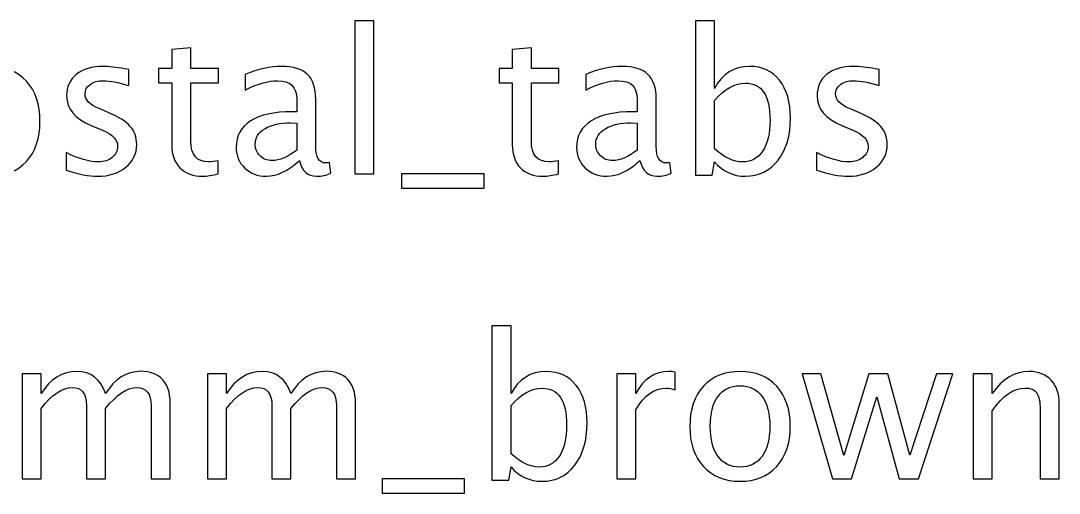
# Model space of a CAD drawing. Header units: centimetres. Extents: x -16.1 to 14.5, y -16 to 20.1.
# Drawn here: x 6.29 to 12.93, y 17.13 to 20.15 of the extents above; entities that cross this region are included whole.
import ezdxf

# ---------------------------------------------------------------- set-up
doc = ezdxf.new("R2010")
doc.units = ezdxf.units.CM
doc.header["$MEASUREMENT"] = 0
doc.layers.add('Layer 1', color=7, linetype='Continuous')

msp = doc.modelspace()

# ---------------------------------------------------------------- linework, layer by layer
at = {"layer": 'Layer 1'}
for points, knots in [([(8.42781, 19.17044), (8.42781, 19.17044), (8.42781, 20.14961), (8.42781, 20.14961), (8.42781, 20.14961), (8.42781, 20.14961), (8.54973, 20.14961), (8.54973, 20.14961), (8.54973, 20.14961), (8.54973, 20.14961), (8.54973, 19.17044), (8.54973, 19.17044), (8.54973, 19.17044), (8.54973, 19.17044), (8.42781, 19.17044), (8.42781, 19.17044)], [0, 0, 0, 0, 0.2, 0.2, 0.2, 0.2, 0.4, 0.4, 0.4, 0.4, 0.6, 0.6, 0.6, 0.6, 1, 1, 1, 1]), ([(10.60607, 19.16282), (10.60607, 19.16282), (10.60607, 20.14961), (10.60607, 20.14961), (10.60607, 20.14961), (10.60607, 20.14961), (10.72799, 20.14961), (10.72799, 20.14961), (10.72799, 20.14961), (10.72799, 20.14961), (10.72799, 19.71633), (10.72799, 19.71633), (10.72799, 19.71633), (10.77794, 19.81052), (10.85309, 19.85751), (10.9532, 19.85751), (10.9532, 19.85751), (11.03427, 19.85751), (11.09798, 19.82809), (11.14455, 19.76903), (11.14455, 19.76903), (11.19112, 19.70998), (11.2144, 19.62933), (11.2144, 19.5271), (11.2144, 19.5271), (11.2144, 19.41576), (11.18794, 19.3258), (11.13524, 19.25765), (11.13524, 19.25765), (11.08253, 19.18928), (11.01311, 19.1552), (10.92717, 19.1552), (10.92717, 19.1552), (10.84737, 19.1552), (10.78091, 19.18568), (10.72799, 19.24685), (10.72799, 19.24685), (10.72799, 19.24685), (10.71317, 19.16282), (10.71317, 19.16282), (10.71317, 19.16282), (10.71317, 19.16282), (10.60607, 19.16282), (10.60607, 19.16282)], [0, 0, 0, 0, 0.0833333, 0.0833333, 0.0833333, 0.0833333, 0.1666667, 0.1666667, 0.1666667, 0.1666667, 0.25, 0.25, 0.25, 0.25, 0.3333333, 0.3333333, 0.3333333, 0.3333333, 0.4166667, 0.4166667, 0.4166667, 0.4166667, 0.5, 0.5, 0.5, 0.5, 0.5833333, 0.5833333, 0.5833333, 0.5833333, 0.6666667, 0.6666667, 0.6666667, 0.6666667, 0.75, 0.75, 0.75, 0.75, 0.8333333, 0.8333333, 0.8333333, 0.8333333, 1, 1, 1, 1]), ([(7.55257, 19.17065), (7.51489, 19.16028), (7.48209, 19.1552), (7.45436, 19.1552), (7.45436, 19.1552), (7.39213, 19.1552), (7.34366, 19.17298), (7.30894, 19.20854), (7.30894, 19.20854), (7.27402, 19.2441), (7.25666, 19.29342), (7.25666, 19.35671), (7.25666, 19.35671), (7.25666, 19.35671), (7.25666, 19.7521), (7.25666, 19.7521), (7.25666, 19.7521), (7.25666, 19.7521), (7.17242, 19.7521), (7.17242, 19.7521), (7.17242, 19.7521), (7.17242, 19.7521), (7.17242, 19.84354), (7.17242, 19.84354), (7.17242, 19.84354), (7.17242, 19.84354), (7.25666, 19.84354), (7.25666, 19.84354), (7.25666, 19.84354), (7.25666, 19.84354), (7.25666, 19.96525), (7.25666, 19.96525), (7.25666, 19.96525), (7.25666, 19.96525), (7.37858, 19.97689), (7.37858, 19.97689), (7.37858, 19.97689), (7.37858, 19.97689), (7.37858, 19.84354), (7.37858, 19.84354), (7.37858, 19.84354), (7.37858, 19.84354), (7.55511, 19.84354), (7.55511, 19.84354), (7.55511, 19.84354), (7.55511, 19.84354), (7.55511, 19.7521), (7.55511, 19.7521), (7.55511, 19.7521), (7.55511, 19.7521), (7.37858, 19.7521), (7.37858, 19.7521), (7.37858, 19.7521), (7.37858, 19.7521), (7.37858, 19.37872), (7.37858, 19.37872), (7.37858, 19.37872), (7.37858, 19.29067), (7.41689, 19.24664), (7.4933, 19.24664), (7.4933, 19.24664), (7.5096, 19.24664), (7.52929, 19.24939), (7.55257, 19.25468), (7.55257, 19.25468), (7.55257, 19.25468), (7.55257, 19.17065), (7.55257, 19.17065)], [0, 0, 0, 0, 0.0555556, 0.0555556, 0.0555556, 0.0555556, 0.1111111, 0.1111111, 0.1111111, 0.1111111, 0.1666667, 0.1666667, 0.1666667, 0.1666667, 0.2222222, 0.2222222, 0.2222222, 0.2222222, 0.2777778, 0.2777778, 0.2777778, 0.2777778, 0.3333333, 0.3333333, 0.3333333, 0.3333333, 0.3888889, 0.3888889, 0.3888889, 0.3888889, 0.4444444, 0.4444444, 0.4444444, 0.4444444, 0.5, 0.5, 0.5, 0.5, 0.5555556, 0.5555556, 0.5555556, 0.5555556, 0.6111111, 0.6111111, 0.6111111, 0.6111111, 0.6666667, 0.6666667, 0.6666667, 0.6666667, 0.7222222, 0.7222222, 0.7222222, 0.7222222, 0.7777778, 0.7777778, 0.7777778, 0.7777778, 0.8333333, 0.8333333, 0.8333333, 0.8333333, 0.8888889, 0.8888889, 0.8888889, 0.8888889, 1, 1, 1, 1]), ([(9.73083, 19.17065), (9.69315, 19.16028), (9.66035, 19.1552), (9.63262, 19.1552), (9.63262, 19.1552), (9.57039, 19.1552), (9.52192, 19.17298), (9.4872, 19.20854), (9.4872, 19.20854), (9.45228, 19.2441), (9.43492, 19.29342), (9.43492, 19.35671), (9.43492, 19.35671), (9.43492, 19.35671), (9.43492, 19.7521), (9.43492, 19.7521), (9.43492, 19.7521), (9.43492, 19.7521), (9.35068, 19.7521), (9.35068, 19.7521), (9.35068, 19.7521), (9.35068, 19.7521), (9.35068, 19.84354), (9.35068, 19.84354), (9.35068, 19.84354), (9.35068, 19.84354), (9.43492, 19.84354), (9.43492, 19.84354), (9.43492, 19.84354), (9.43492, 19.84354), (9.43492, 19.96525), (9.43492, 19.96525), (9.43492, 19.96525), (9.43492, 19.96525), (9.55684, 19.97689), (9.55684, 19.97689), (9.55684, 19.97689), (9.55684, 19.97689), (9.55684, 19.84354), (9.55684, 19.84354), (9.55684, 19.84354), (9.55684, 19.84354), (9.73337, 19.84354), (9.73337, 19.84354), (9.73337, 19.84354), (9.73337, 19.84354), (9.73337, 19.7521), (9.73337, 19.7521), (9.73337, 19.7521), (9.73337, 19.7521), (9.55684, 19.7521), (9.55684, 19.7521), (9.55684, 19.7521), (9.55684, 19.7521), (9.55684, 19.37872), (9.55684, 19.37872), (9.55684, 19.37872), (9.55684, 19.29067), (9.59515, 19.24664), (9.67156, 19.24664), (9.67156, 19.24664), (9.68786, 19.24664), (9.70755, 19.24939), (9.73083, 19.25468), (9.73083, 19.25468), (9.73083, 19.25468), (9.73083, 19.17065), (9.73083, 19.17065)], [0, 0, 0, 0, 0.0555556, 0.0555556, 0.0555556, 0.0555556, 0.1111111, 0.1111111, 0.1111111, 0.1111111, 0.1666667, 0.1666667, 0.1666667, 0.1666667, 0.2222222, 0.2222222, 0.2222222, 0.2222222, 0.2777778, 0.2777778, 0.2777778, 0.2777778, 0.3333333, 0.3333333, 0.3333333, 0.3333333, 0.3888889, 0.3888889, 0.3888889, 0.3888889, 0.4444444, 0.4444444, 0.4444444, 0.4444444, 0.5, 0.5, 0.5, 0.5, 0.5555556, 0.5555556, 0.5555556, 0.5555556, 0.6111111, 0.6111111, 0.6111111, 0.6111111, 0.6666667, 0.6666667, 0.6666667, 0.6666667, 0.7222222, 0.7222222, 0.7222222, 0.7222222, 0.7777778, 0.7777778, 0.7777778, 0.7777778, 0.8333333, 0.8333333, 0.8333333, 0.8333333, 0.8888889, 0.8888889, 0.8888889, 0.8888889, 1, 1, 1, 1]), ([(6.09186, 19.1552), (5.99301, 19.1552), (5.9147, 19.18674), (5.85712, 19.24982), (5.85712, 19.24982), (5.79934, 19.31289), (5.77055, 19.39862), (5.77055, 19.50678), (5.77055, 19.50678), (5.77055, 19.61473), (5.79934, 19.70024), (5.85712, 19.76311), (5.85712, 19.76311), (5.9147, 19.82597), (5.99301, 19.85751), (6.09186, 19.85751), (6.09186, 19.85751), (6.19071, 19.85751), (6.26903, 19.82597), (6.3266, 19.76311), (6.3266, 19.76311), (6.38438, 19.70024), (6.41317, 19.61473), (6.41317, 19.50678), (6.41317, 19.50678), (6.41317, 19.39862), (6.38438, 19.31289), (6.3266, 19.24982), (6.3266, 19.24982), (6.26903, 19.18674), (6.19071, 19.1552), (6.09186, 19.1552)], [0, 0, 0, 0, 0.1111111, 0.1111111, 0.1111111, 0.1111111, 0.2222222, 0.2222222, 0.2222222, 0.2222222, 0.3333333, 0.3333333, 0.3333333, 0.3333333, 0.4444444, 0.4444444, 0.4444444, 0.4444444, 0.5555556, 0.5555556, 0.5555556, 0.5555556, 0.6666667, 0.6666667, 0.6666667, 0.6666667, 0.7777778, 0.7777778, 0.7777778, 0.7777778, 1, 1, 1, 1]), ([(6.57996, 19.19457), (6.57996, 19.19457), (6.57996, 19.30633), (6.57996, 19.30633), (6.57996, 19.30633), (6.65976, 19.26654), (6.72897, 19.24664), (6.78803, 19.24664), (6.78803, 19.24664), (6.82317, 19.24664), (6.85238, 19.25617), (6.87545, 19.27522), (6.87545, 19.27522), (6.89852, 19.29405), (6.91016, 19.31776), (6.91016, 19.34634), (6.91016, 19.34634), (6.91016, 19.38803), (6.87778, 19.42254), (6.81301, 19.44984), (6.81301, 19.44984), (6.81301, 19.44984), (6.74167, 19.48011), (6.74167, 19.48011), (6.74167, 19.48011), (6.63648, 19.52371), (6.58377, 19.58679), (6.58377, 19.6687), (6.58377, 19.6687), (6.58377, 19.72734), (6.60451, 19.77348), (6.646, 19.80713), (6.646, 19.80713), (6.68749, 19.84079), (6.74443, 19.85751), (6.8166, 19.85751), (6.8166, 19.85751), (6.85407, 19.85751), (6.90064, 19.85243), (6.95588, 19.84206), (6.95588, 19.84206), (6.95588, 19.84206), (6.98128, 19.83719), (6.98128, 19.83719), (6.98128, 19.83719), (6.98128, 19.83719), (6.98128, 19.73559), (6.98128, 19.73559), (6.98128, 19.73559), (6.91334, 19.75591), (6.85915, 19.76607), (6.81872, 19.76607), (6.81872, 19.76607), (6.78316, 19.76607), (6.75501, 19.75824), (6.73363, 19.74279), (6.73363, 19.74279), (6.71246, 19.72734), (6.70188, 19.70659), (6.70188, 19.68056), (6.70188, 19.68056), (6.70188, 19.64394), (6.73151, 19.61282), (6.79099, 19.58764), (6.79099, 19.58764), (6.79099, 19.58764), (6.84962, 19.56287), (6.84962, 19.56287), (6.84962, 19.56287), (6.91609, 19.53493), (6.96308, 19.5053), (6.99059, 19.47418), (6.99059, 19.47418), (7.01832, 19.44307), (7.03208, 19.40412), (7.03208, 19.35755), (7.03208, 19.35755), (7.03208, 19.2985), (7.0088, 19.25003), (6.96202, 19.21214), (6.96202, 19.21214), (6.91545, 19.17425), (6.85576, 19.1552), (6.78316, 19.1552), (6.78316, 19.1552), (6.72728, 19.1552), (6.65976, 19.16832), (6.57996, 19.19457)], [0, 0, 0, 0, 0.0434783, 0.0434783, 0.0434783, 0.0434783, 0.0869565, 0.0869565, 0.0869565, 0.0869565, 0.1304348, 0.1304348, 0.1304348, 0.1304348, 0.173913, 0.173913, 0.173913, 0.173913, 0.2173913, 0.2173913, 0.2173913, 0.2173913, 0.2608696, 0.2608696, 0.2608696, 0.2608696, 0.3043478, 0.3043478, 0.3043478, 0.3043478, 0.3478261, 0.3478261, 0.3478261, 0.3478261, 0.3913043, 0.3913043, 0.3913043, 0.3913043, 0.4347826, 0.4347826, 0.4347826, 0.4347826, 0.4782609, 0.4782609, 0.4782609, 0.4782609, 0.5217391, 0.5217391, 0.5217391, 0.5217391, 0.5652174, 0.5652174, 0.5652174, 0.5652174, 0.6086957, 0.6086957, 0.6086957, 0.6086957, 0.6521739, 0.6521739, 0.6521739, 0.6521739, 0.6956522, 0.6956522, 0.6956522, 0.6956522, 0.7391304, 0.7391304, 0.7391304, 0.7391304, 0.7826087, 0.7826087, 0.7826087, 0.7826087, 0.826087, 0.826087, 0.826087, 0.826087, 0.8695652, 0.8695652, 0.8695652, 0.8695652, 0.9130435, 0.9130435, 0.9130435, 0.9130435, 1, 1, 1, 1]), ([(8.07348, 19.25617), (8.00025, 19.18886), (7.92976, 19.1552), (7.86203, 19.1552), (7.86203, 19.1552), (7.80636, 19.1552), (7.76, 19.17256), (7.72339, 19.20748), (7.72339, 19.20748), (7.68656, 19.24241), (7.66814, 19.28643), (7.66814, 19.33956), (7.66814, 19.33956), (7.66814, 19.41301), (7.69904, 19.46953), (7.76085, 19.5089), (7.76085, 19.5089), (7.82266, 19.54827), (7.91135, 19.56795), (8.02692, 19.56795), (8.02692, 19.56795), (8.02692, 19.56795), (8.05549, 19.56795), (8.05549, 19.56795), (8.05549, 19.56795), (8.05549, 19.56795), (8.05549, 19.64902), (8.05549, 19.64902), (8.05549, 19.64902), (8.05549, 19.72712), (8.01485, 19.76607), (7.93336, 19.76607), (7.93336, 19.76607), (7.87028, 19.76607), (7.80128, 19.74617), (7.72656, 19.70638), (7.72656, 19.70638), (7.72656, 19.70638), (7.72656, 19.80671), (7.72656, 19.80671), (7.72656, 19.80671), (7.80869, 19.84058), (7.88616, 19.85751), (7.95876, 19.85751), (7.95876, 19.85751), (8.03348, 19.85751), (8.08872, 19.84058), (8.12407, 19.8065), (8.12407, 19.8065), (8.15963, 19.77242), (8.17741, 19.71993), (8.17741, 19.64902), (8.17741, 19.64902), (8.17741, 19.64902), (8.17741, 19.34485), (8.17741, 19.34485), (8.17741, 19.34485), (8.17741, 19.27522), (8.19879, 19.24029), (8.24176, 19.24029), (8.24176, 19.24029), (8.24705, 19.24029), (8.25488, 19.24114), (8.26525, 19.24283), (8.26525, 19.24283), (8.26525, 19.24283), (8.27393, 19.1751), (8.27393, 19.1751), (8.27393, 19.1751), (8.2462, 19.16176), (8.21572, 19.1552), (8.18228, 19.1552), (8.18228, 19.1552), (8.12534, 19.1552), (8.08915, 19.18886), (8.07348, 19.25617)], [0, 0, 0, 0, 0.05, 0.05, 0.05, 0.05, 0.1, 0.1, 0.1, 0.1, 0.15, 0.15, 0.15, 0.15, 0.2, 0.2, 0.2, 0.2, 0.25, 0.25, 0.25, 0.25, 0.3, 0.3, 0.3, 0.3, 0.35, 0.35, 0.35, 0.35, 0.4, 0.4, 0.4, 0.4, 0.45, 0.45, 0.45, 0.45, 0.5, 0.5, 0.5, 0.5, 0.55, 0.55, 0.55, 0.55, 0.6, 0.6, 0.6, 0.6, 0.65, 0.65, 0.65, 0.65, 0.7, 0.7, 0.7, 0.7, 0.75, 0.75, 0.75, 0.75, 0.8, 0.8, 0.8, 0.8, 0.85, 0.85, 0.85, 0.85, 0.9, 0.9, 0.9, 0.9, 1, 1, 1, 1]), ([(10.25174, 19.25617), (10.17851, 19.18886), (10.10802, 19.1552), (10.04029, 19.1552), (10.04029, 19.1552), (9.98462, 19.1552), (9.93826, 19.17256), (9.90165, 19.20748), (9.90165, 19.20748), (9.86482, 19.24241), (9.8464, 19.28643), (9.8464, 19.33956), (9.8464, 19.33956), (9.8464, 19.41301), (9.8773, 19.46953), (9.93911, 19.5089), (9.93911, 19.5089), (10.00092, 19.54827), (10.08961, 19.56795), (10.20518, 19.56795), (10.20518, 19.56795), (10.20518, 19.56795), (10.23375, 19.56795), (10.23375, 19.56795), (10.23375, 19.56795), (10.23375, 19.56795), (10.23375, 19.64902), (10.23375, 19.64902), (10.23375, 19.64902), (10.23375, 19.72712), (10.19311, 19.76607), (10.11162, 19.76607), (10.11162, 19.76607), (10.04854, 19.76607), (9.97954, 19.74617), (9.90482, 19.70638), (9.90482, 19.70638), (9.90482, 19.70638), (9.90482, 19.80671), (9.90482, 19.80671), (9.90482, 19.80671), (9.98695, 19.84058), (10.06442, 19.85751), (10.13702, 19.85751), (10.13702, 19.85751), (10.21174, 19.85751), (10.26698, 19.84058), (10.30233, 19.8065), (10.30233, 19.8065), (10.33789, 19.77242), (10.35567, 19.71993), (10.35567, 19.64902), (10.35567, 19.64902), (10.35567, 19.64902), (10.35567, 19.34485), (10.35567, 19.34485), (10.35567, 19.34485), (10.35567, 19.27522), (10.37705, 19.24029), (10.42002, 19.24029), (10.42002, 19.24029), (10.42531, 19.24029), (10.43314, 19.24114), (10.44351, 19.24283), (10.44351, 19.24283), (10.44351, 19.24283), (10.45219, 19.1751), (10.45219, 19.1751), (10.45219, 19.1751), (10.42446, 19.16176), (10.39398, 19.1552), (10.36054, 19.1552), (10.36054, 19.1552), (10.3036, 19.1552), (10.26741, 19.18886), (10.25174, 19.25617)], [0, 0, 0, 0, 0.05, 0.05, 0.05, 0.05, 0.1, 0.1, 0.1, 0.1, 0.15, 0.15, 0.15, 0.15, 0.2, 0.2, 0.2, 0.2, 0.25, 0.25, 0.25, 0.25, 0.3, 0.3, 0.3, 0.3, 0.35, 0.35, 0.35, 0.35, 0.4, 0.4, 0.4, 0.4, 0.45, 0.45, 0.45, 0.45, 0.5, 0.5, 0.5, 0.5, 0.55, 0.55, 0.55, 0.55, 0.6, 0.6, 0.6, 0.6, 0.65, 0.65, 0.65, 0.65, 0.7, 0.7, 0.7, 0.7, 0.75, 0.75, 0.75, 0.75, 0.8, 0.8, 0.8, 0.8, 0.85, 0.85, 0.85, 0.85, 0.9, 0.9, 0.9, 0.9, 1, 1, 1, 1]), ([(11.38119, 19.19457), (11.38119, 19.19457), (11.38119, 19.30633), (11.38119, 19.30633), (11.38119, 19.30633), (11.46099, 19.26654), (11.5302, 19.24664), (11.58926, 19.24664), (11.58926, 19.24664), (11.6244, 19.24664), (11.65361, 19.25617), (11.67668, 19.27522), (11.67668, 19.27522), (11.69975, 19.29405), (11.71139, 19.31776), (11.71139, 19.34634), (11.71139, 19.34634), (11.71139, 19.38803), (11.67901, 19.42254), (11.61424, 19.44984), (11.61424, 19.44984), (11.61424, 19.44984), (11.5429, 19.48011), (11.5429, 19.48011), (11.5429, 19.48011), (11.43771, 19.52371), (11.385, 19.58679), (11.385, 19.6687), (11.385, 19.6687), (11.385, 19.72734), (11.40574, 19.77348), (11.44723, 19.80713), (11.44723, 19.80713), (11.48872, 19.84079), (11.54566, 19.85751), (11.61783, 19.85751), (11.61783, 19.85751), (11.6553, 19.85751), (11.70187, 19.85243), (11.75711, 19.84206), (11.75711, 19.84206), (11.75711, 19.84206), (11.78251, 19.83719), (11.78251, 19.83719), (11.78251, 19.83719), (11.78251, 19.83719), (11.78251, 19.73559), (11.78251, 19.73559), (11.78251, 19.73559), (11.71457, 19.75591), (11.66038, 19.76607), (11.61995, 19.76607), (11.61995, 19.76607), (11.58439, 19.76607), (11.55624, 19.75824), (11.53486, 19.74279), (11.53486, 19.74279), (11.51369, 19.72734), (11.50311, 19.70659), (11.50311, 19.68056), (11.50311, 19.68056), (11.50311, 19.64394), (11.53274, 19.61282), (11.59222, 19.58764), (11.59222, 19.58764), (11.59222, 19.58764), (11.65085, 19.56287), (11.65085, 19.56287), (11.65085, 19.56287), (11.71732, 19.53493), (11.76431, 19.5053), (11.79182, 19.47418), (11.79182, 19.47418), (11.81955, 19.44307), (11.83331, 19.40412), (11.83331, 19.35755), (11.83331, 19.35755), (11.83331, 19.2985), (11.81003, 19.25003), (11.76325, 19.21214), (11.76325, 19.21214), (11.71668, 19.17425), (11.65699, 19.1552), (11.58439, 19.1552), (11.58439, 19.1552), (11.52851, 19.1552), (11.46099, 19.16832), (11.38119, 19.19457)], [0, 0, 0, 0, 0.0434783, 0.0434783, 0.0434783, 0.0434783, 0.0869565, 0.0869565, 0.0869565, 0.0869565, 0.1304348, 0.1304348, 0.1304348, 0.1304348, 0.173913, 0.173913, 0.173913, 0.173913, 0.2173913, 0.2173913, 0.2173913, 0.2173913, 0.2608696, 0.2608696, 0.2608696, 0.2608696, 0.3043478, 0.3043478, 0.3043478, 0.3043478, 0.3478261, 0.3478261, 0.3478261, 0.3478261, 0.3913043, 0.3913043, 0.3913043, 0.3913043, 0.4347826, 0.4347826, 0.4347826, 0.4347826, 0.4782609, 0.4782609, 0.4782609, 0.4782609, 0.5217391, 0.5217391, 0.5217391, 0.5217391, 0.5652174, 0.5652174, 0.5652174, 0.5652174, 0.6086957, 0.6086957, 0.6086957, 0.6086957, 0.6521739, 0.6521739, 0.6521739, 0.6521739, 0.6956522, 0.6956522, 0.6956522, 0.6956522, 0.7391304, 0.7391304, 0.7391304, 0.7391304, 0.7826087, 0.7826087, 0.7826087, 0.7826087, 0.826087, 0.826087, 0.826087, 0.826087, 0.8695652, 0.8695652, 0.8695652, 0.8695652, 0.9130435, 0.9130435, 0.9130435, 0.9130435, 1, 1, 1, 1]), ([(10.72799, 19.33088), (10.79086, 19.27479), (10.85076, 19.24664), (10.9077, 19.24664), (10.9077, 19.24664), (10.96379, 19.24664), (11.00718, 19.27014), (11.03766, 19.31691), (11.03766, 19.31691), (11.06835, 19.36369), (11.08359, 19.42952), (11.08359, 19.51461), (11.08359, 19.51461), (11.08359, 19.67209), (11.03152, 19.75083), (10.92738, 19.75083), (10.92738, 19.75083), (10.85922, 19.75083), (10.79276, 19.714), (10.72799, 19.64013), (10.72799, 19.64013), (10.72799, 19.64013), (10.72799, 19.33088), (10.72799, 19.33088)], [0, 0, 0, 0, 0.1428571, 0.1428571, 0.1428571, 0.1428571, 0.2857143, 0.2857143, 0.2857143, 0.2857143, 0.4285714, 0.4285714, 0.4285714, 0.4285714, 0.5714286, 0.5714286, 0.5714286, 0.5714286, 0.7142857, 0.7142857, 0.7142857, 0.7142857, 1, 1, 1, 1]), ([(8.05549, 19.32263), (8.05549, 19.32263), (8.05549, 19.49556), (8.05549, 19.49556), (8.05549, 19.49556), (8.05549, 19.49556), (8.01633, 19.49683), (8.01633, 19.49683), (8.01633, 19.49683), (7.9486, 19.49683), (7.89399, 19.48434), (7.85229, 19.45937), (7.85229, 19.45937), (7.8108, 19.43418), (7.79006, 19.40095), (7.79006, 19.35946), (7.79006, 19.35946), (7.79006, 19.33046), (7.80043, 19.30591), (7.82096, 19.2858), (7.82096, 19.2858), (7.84171, 19.26569), (7.8669, 19.25553), (7.89674, 19.25553), (7.89674, 19.25553), (7.94754, 19.25553), (8.00046, 19.27797), (8.05549, 19.32263)], [0, 0, 0, 0, 0.125, 0.125, 0.125, 0.125, 0.25, 0.25, 0.25, 0.25, 0.375, 0.375, 0.375, 0.375, 0.5, 0.5, 0.5, 0.5, 0.625, 0.625, 0.625, 0.625, 0.75, 0.75, 0.75, 0.75, 1, 1, 1, 1]), ([(10.23375, 19.32263), (10.23375, 19.32263), (10.23375, 19.49556), (10.23375, 19.49556), (10.23375, 19.49556), (10.23375, 19.49556), (10.19459, 19.49683), (10.19459, 19.49683), (10.19459, 19.49683), (10.12686, 19.49683), (10.07225, 19.48434), (10.03055, 19.45937), (10.03055, 19.45937), (9.98906, 19.43418), (9.96832, 19.40095), (9.96832, 19.35946), (9.96832, 19.35946), (9.96832, 19.33046), (9.97869, 19.30591), (9.99922, 19.2858), (9.99922, 19.2858), (10.01997, 19.26569), (10.04516, 19.25553), (10.075, 19.25553), (10.075, 19.25553), (10.1258, 19.25553), (10.17872, 19.27797), (10.23375, 19.32263)], [0, 0, 0, 0, 0.125, 0.125, 0.125, 0.125, 0.25, 0.25, 0.25, 0.25, 0.375, 0.375, 0.375, 0.375, 0.5, 0.5, 0.5, 0.5, 0.625, 0.625, 0.625, 0.625, 0.75, 0.75, 0.75, 0.75, 1, 1, 1, 1]), ([(8.72626, 19.079), (8.72626, 19.079), (8.72626, 19.17044), (8.72626, 19.17044), (8.72626, 19.17044), (8.72626, 19.17044), (9.25458, 19.17044), (9.25458, 19.17044), (9.25458, 19.17044), (9.25458, 19.17044), (9.25458, 19.079), (9.25458, 19.079), (9.25458, 19.079), (9.25458, 19.079), (8.72626, 19.079), (8.72626, 19.079)], [0, 0, 0, 0, 0.2, 0.2, 0.2, 0.2, 0.4, 0.4, 0.4, 0.4, 0.6, 0.6, 0.6, 0.6, 1, 1, 1, 1]), ([(9.30496, 17.21125), (9.30496, 17.21125), (9.30496, 18.19804), (9.30496, 18.19804), (9.30496, 18.19804), (9.30496, 18.19804), (9.42688, 18.19804), (9.42688, 18.19804), (9.42688, 18.19804), (9.42688, 18.19804), (9.42688, 17.76476), (9.42688, 17.76476), (9.42688, 17.76476), (9.47683, 17.85895), (9.55198, 17.90594), (9.65209, 17.90594), (9.65209, 17.90594), (9.73316, 17.90594), (9.79687, 17.87652), (9.84344, 17.81746), (9.84344, 17.81746), (9.89001, 17.75841), (9.91329, 17.67776), (9.91329, 17.57553), (9.91329, 17.57553), (9.91329, 17.46419), (9.88683, 17.37423), (9.83413, 17.30608), (9.83413, 17.30608), (9.78142, 17.23771), (9.712, 17.20363), (9.62606, 17.20363), (9.62606, 17.20363), (9.54626, 17.20363), (9.4798, 17.23411), (9.42688, 17.29528), (9.42688, 17.29528), (9.42688, 17.29528), (9.41206, 17.21125), (9.41206, 17.21125), (9.41206, 17.21125), (9.41206, 17.21125), (9.30496, 17.21125), (9.30496, 17.21125)], [0, 0, 0, 0, 0.0833333, 0.0833333, 0.0833333, 0.0833333, 0.1666667, 0.1666667, 0.1666667, 0.1666667, 0.25, 0.25, 0.25, 0.25, 0.3333333, 0.3333333, 0.3333333, 0.3333333, 0.4166667, 0.4166667, 0.4166667, 0.4166667, 0.5, 0.5, 0.5, 0.5, 0.5833333, 0.5833333, 0.5833333, 0.5833333, 0.6666667, 0.6666667, 0.6666667, 0.6666667, 0.75, 0.75, 0.75, 0.75, 0.8333333, 0.8333333, 0.8333333, 0.8333333, 1, 1, 1, 1]), ([(6.29844, 17.21887), (6.29844, 17.21887), (6.29844, 17.89197), (6.29844, 17.89197), (6.29844, 17.89197), (6.29844, 17.89197), (6.42036, 17.89197), (6.42036, 17.89197), (6.42036, 17.89197), (6.42036, 17.89197), (6.42036, 17.76476), (6.42036, 17.76476), (6.42036, 17.76476), (6.47984, 17.85895), (6.55604, 17.90594), (6.64938, 17.90594), (6.64938, 17.90594), (6.73934, 17.90594), (6.80051, 17.85895), (6.83311, 17.76476), (6.83311, 17.76476), (6.8909, 17.8598), (6.96625, 17.90721), (7.05875, 17.90721), (7.05875, 17.90721), (7.1178, 17.90721), (7.16373, 17.88985), (7.19654, 17.85493), (7.19654, 17.85493), (7.22935, 17.82), (7.24586, 17.77111), (7.24586, 17.70824), (7.24586, 17.70824), (7.24586, 17.70824), (7.24586, 17.21887), (7.24586, 17.21887), (7.24586, 17.21887), (7.24586, 17.21887), (7.12394, 17.21887), (7.12394, 17.21887), (7.12394, 17.21887), (7.12394, 17.21887), (7.12394, 17.68814), (7.12394, 17.68814), (7.12394, 17.68814), (7.12394, 17.76476), (7.09346, 17.80307), (7.0325, 17.80307), (7.0325, 17.80307), (6.96921, 17.80307), (6.90275, 17.75841), (6.83311, 17.66887), (6.83311, 17.66887), (6.83311, 17.66887), (6.83311, 17.21887), (6.83311, 17.21887), (6.83311, 17.21887), (6.83311, 17.21887), (6.71119, 17.21887), (6.71119, 17.21887), (6.71119, 17.21887), (6.71119, 17.21887), (6.71119, 17.68856), (6.71119, 17.68856), (6.71119, 17.68856), (6.71119, 17.76582), (6.68029, 17.80434), (6.61827, 17.80434), (6.61827, 17.80434), (6.55667, 17.80434), (6.49063, 17.75947), (6.42036, 17.66951), (6.42036, 17.66951), (6.42036, 17.66951), (6.42036, 17.21887), (6.42036, 17.21887), (6.42036, 17.21887), (6.42036, 17.21887), (6.29844, 17.21887), (6.29844, 17.21887)], [0, 0, 0, 0, 0.047619, 0.047619, 0.047619, 0.047619, 0.0952381, 0.0952381, 0.0952381, 0.0952381, 0.1428571, 0.1428571, 0.1428571, 0.1428571, 0.1904762, 0.1904762, 0.1904762, 0.1904762, 0.2380952, 0.2380952, 0.2380952, 0.2380952, 0.2857143, 0.2857143, 0.2857143, 0.2857143, 0.3333333, 0.3333333, 0.3333333, 0.3333333, 0.3809524, 0.3809524, 0.3809524, 0.3809524, 0.4285714, 0.4285714, 0.4285714, 0.4285714, 0.4761905, 0.4761905, 0.4761905, 0.4761905, 0.5238095, 0.5238095, 0.5238095, 0.5238095, 0.5714286, 0.5714286, 0.5714286, 0.5714286, 0.6190476, 0.6190476, 0.6190476, 0.6190476, 0.6666667, 0.6666667, 0.6666667, 0.6666667, 0.7142857, 0.7142857, 0.7142857, 0.7142857, 0.7619048, 0.7619048, 0.7619048, 0.7619048, 0.8095238, 0.8095238, 0.8095238, 0.8095238, 0.8571429, 0.8571429, 0.8571429, 0.8571429, 0.9047619, 0.9047619, 0.9047619, 0.9047619, 1, 1, 1, 1]), ([(7.4842, 17.21887), (7.4842, 17.21887), (7.4842, 17.89197), (7.4842, 17.89197), (7.4842, 17.89197), (7.4842, 17.89197), (7.60612, 17.89197), (7.60612, 17.89197), (7.60612, 17.89197), (7.60612, 17.89197), (7.60612, 17.76476), (7.60612, 17.76476), (7.60612, 17.76476), (7.6656, 17.85895), (7.7418, 17.90594), (7.83514, 17.90594), (7.83514, 17.90594), (7.9251, 17.90594), (7.98627, 17.85895), (8.01887, 17.76476), (8.01887, 17.76476), (8.07666, 17.8598), (8.15201, 17.90721), (8.24451, 17.90721), (8.24451, 17.90721), (8.30356, 17.90721), (8.34949, 17.88985), (8.3823, 17.85493), (8.3823, 17.85493), (8.41511, 17.82), (8.43162, 17.77111), (8.43162, 17.70824), (8.43162, 17.70824), (8.43162, 17.70824), (8.43162, 17.21887), (8.43162, 17.21887), (8.43162, 17.21887), (8.43162, 17.21887), (8.3097, 17.21887), (8.3097, 17.21887), (8.3097, 17.21887), (8.3097, 17.21887), (8.3097, 17.68814), (8.3097, 17.68814), (8.3097, 17.68814), (8.3097, 17.76476), (8.27922, 17.80307), (8.21826, 17.80307), (8.21826, 17.80307), (8.15497, 17.80307), (8.08851, 17.75841), (8.01887, 17.66887), (8.01887, 17.66887), (8.01887, 17.66887), (8.01887, 17.21887), (8.01887, 17.21887), (8.01887, 17.21887), (8.01887, 17.21887), (7.89695, 17.21887), (7.89695, 17.21887), (7.89695, 17.21887), (7.89695, 17.21887), (7.89695, 17.68856), (7.89695, 17.68856), (7.89695, 17.68856), (7.89695, 17.76582), (7.86605, 17.80434), (7.80403, 17.80434), (7.80403, 17.80434), (7.74243, 17.80434), (7.67639, 17.75947), (7.60612, 17.66951), (7.60612, 17.66951), (7.60612, 17.66951), (7.60612, 17.21887), (7.60612, 17.21887), (7.60612, 17.21887), (7.60612, 17.21887), (7.4842, 17.21887), (7.4842, 17.21887)], [0, 0, 0, 0, 0.047619, 0.047619, 0.047619, 0.047619, 0.0952381, 0.0952381, 0.0952381, 0.0952381, 0.1428571, 0.1428571, 0.1428571, 0.1428571, 0.1904762, 0.1904762, 0.1904762, 0.1904762, 0.2380952, 0.2380952, 0.2380952, 0.2380952, 0.2857143, 0.2857143, 0.2857143, 0.2857143, 0.3333333, 0.3333333, 0.3333333, 0.3333333, 0.3809524, 0.3809524, 0.3809524, 0.3809524, 0.4285714, 0.4285714, 0.4285714, 0.4285714, 0.4761905, 0.4761905, 0.4761905, 0.4761905, 0.5238095, 0.5238095, 0.5238095, 0.5238095, 0.5714286, 0.5714286, 0.5714286, 0.5714286, 0.6190476, 0.6190476, 0.6190476, 0.6190476, 0.6666667, 0.6666667, 0.6666667, 0.6666667, 0.7142857, 0.7142857, 0.7142857, 0.7142857, 0.7619048, 0.7619048, 0.7619048, 0.7619048, 0.8095238, 0.8095238, 0.8095238, 0.8095238, 0.8571429, 0.8571429, 0.8571429, 0.8571429, 0.9047619, 0.9047619, 0.9047619, 0.9047619, 1, 1, 1, 1]), ([(10.10421, 17.21887), (10.10421, 17.21887), (10.10421, 17.89197), (10.10421, 17.89197), (10.10421, 17.89197), (10.10421, 17.89197), (10.22613, 17.89197), (10.22613, 17.89197), (10.22613, 17.89197), (10.22613, 17.89197), (10.22613, 17.76476), (10.22613, 17.76476), (10.22613, 17.76476), (10.2746, 17.85895), (10.34488, 17.90594), (10.43716, 17.90594), (10.43716, 17.90594), (10.44965, 17.90594), (10.46277, 17.90488), (10.47632, 17.90277), (10.47632, 17.90277), (10.47632, 17.90277), (10.47632, 17.78868), (10.47632, 17.78868), (10.47632, 17.78868), (10.45515, 17.79566), (10.43653, 17.79926), (10.42044, 17.79926), (10.42044, 17.79926), (10.34297, 17.79926), (10.2782, 17.75354), (10.22613, 17.66189), (10.22613, 17.66189), (10.22613, 17.66189), (10.22613, 17.21887), (10.22613, 17.21887), (10.22613, 17.21887), (10.22613, 17.21887), (10.10421, 17.21887), (10.10421, 17.21887)], [0, 0, 0, 0, 0.0909091, 0.0909091, 0.0909091, 0.0909091, 0.1818182, 0.1818182, 0.1818182, 0.1818182, 0.2727273, 0.2727273, 0.2727273, 0.2727273, 0.3636364, 0.3636364, 0.3636364, 0.3636364, 0.4545455, 0.4545455, 0.4545455, 0.4545455, 0.5454545, 0.5454545, 0.5454545, 0.5454545, 0.6363636, 0.6363636, 0.6363636, 0.6363636, 0.7272727, 0.7272727, 0.7272727, 0.7272727, 0.8181818, 0.8181818, 0.8181818, 0.8181818, 1, 1, 1, 1]), ([(10.89182, 17.20363), (10.79297, 17.20363), (10.71466, 17.23517), (10.65708, 17.29825), (10.65708, 17.29825), (10.5993, 17.36132), (10.57051, 17.44705), (10.57051, 17.55521), (10.57051, 17.55521), (10.57051, 17.66316), (10.5993, 17.74867), (10.65708, 17.81154), (10.65708, 17.81154), (10.71466, 17.8744), (10.79297, 17.90594), (10.89182, 17.90594), (10.89182, 17.90594), (10.99067, 17.90594), (11.06899, 17.8744), (11.12656, 17.81154), (11.12656, 17.81154), (11.18434, 17.74867), (11.21313, 17.66316), (11.21313, 17.55521), (11.21313, 17.55521), (11.21313, 17.44705), (11.18434, 17.36132), (11.12656, 17.29825), (11.12656, 17.29825), (11.06899, 17.23517), (10.99067, 17.20363), (10.89182, 17.20363)], [0, 0, 0, 0, 0.1111111, 0.1111111, 0.1111111, 0.1111111, 0.2222222, 0.2222222, 0.2222222, 0.2222222, 0.3333333, 0.3333333, 0.3333333, 0.3333333, 0.4444444, 0.4444444, 0.4444444, 0.4444444, 0.5555556, 0.5555556, 0.5555556, 0.5555556, 0.6666667, 0.6666667, 0.6666667, 0.6666667, 0.7777778, 0.7777778, 0.7777778, 0.7777778, 1, 1, 1, 1]), ([(11.48279, 17.21887), (11.48279, 17.21887), (11.28975, 17.89197), (11.28975, 17.89197), (11.28975, 17.89197), (11.28975, 17.89197), (11.40871, 17.89197), (11.40871, 17.89197), (11.40871, 17.89197), (11.40871, 17.89197), (11.55666, 17.36937), (11.55666, 17.36937), (11.55666, 17.36937), (11.55666, 17.36937), (11.71626, 17.89197), (11.71626, 17.89197), (11.71626, 17.89197), (11.71626, 17.89197), (11.83818, 17.89197), (11.83818, 17.89197), (11.83818, 17.89197), (11.83818, 17.89197), (11.97851, 17.37021), (11.97851, 17.37021), (11.97851, 17.37021), (11.97851, 17.37021), (12.14827, 17.89197), (12.14827, 17.89197), (12.14827, 17.89197), (12.14827, 17.89197), (12.25241, 17.89197), (12.25241, 17.89197), (12.25241, 17.89197), (12.25241, 17.89197), (12.0327, 17.21887), (12.0327, 17.21887), (12.0327, 17.21887), (12.0327, 17.21887), (11.91078, 17.21887), (11.91078, 17.21887), (11.91078, 17.21887), (11.91078, 17.21887), (11.76642, 17.7438), (11.76642, 17.7438), (11.76642, 17.7438), (11.76642, 17.7438), (11.60471, 17.21887), (11.60471, 17.21887), (11.60471, 17.21887), (11.60471, 17.21887), (11.48279, 17.21887), (11.48279, 17.21887)], [0, 0, 0, 0, 0.0714286, 0.0714286, 0.0714286, 0.0714286, 0.1428571, 0.1428571, 0.1428571, 0.1428571, 0.2142857, 0.2142857, 0.2142857, 0.2142857, 0.2857143, 0.2857143, 0.2857143, 0.2857143, 0.3571429, 0.3571429, 0.3571429, 0.3571429, 0.4285714, 0.4285714, 0.4285714, 0.4285714, 0.5, 0.5, 0.5, 0.5, 0.5714286, 0.5714286, 0.5714286, 0.5714286, 0.6428571, 0.6428571, 0.6428571, 0.6428571, 0.7142857, 0.7142857, 0.7142857, 0.7142857, 0.7857143, 0.7857143, 0.7857143, 0.7857143, 0.8571429, 0.8571429, 0.8571429, 0.8571429, 1, 1, 1, 1]), ([(12.38259, 17.21887), (12.38259, 17.21887), (12.38259, 17.89197), (12.38259, 17.89197), (12.38259, 17.89197), (12.38259, 17.89197), (12.50451, 17.89197), (12.50451, 17.89197), (12.50451, 17.89197), (12.50451, 17.89197), (12.50451, 17.76476), (12.50451, 17.76476), (12.50451, 17.76476), (12.56907, 17.85895), (12.64823, 17.90594), (12.74179, 17.90594), (12.74179, 17.90594), (12.80063, 17.90594), (12.84741, 17.88753), (12.88191, 17.85048), (12.88191, 17.85048), (12.91641, 17.81365), (12.93377, 17.76391), (12.93377, 17.70168), (12.93377, 17.70168), (12.93377, 17.70168), (12.93377, 17.21887), (12.93377, 17.21887), (12.93377, 17.21887), (12.93377, 17.21887), (12.81185, 17.21887), (12.81185, 17.21887), (12.81185, 17.21887), (12.81185, 17.21887), (12.81185, 17.66189), (12.81185, 17.66189), (12.81185, 17.66189), (12.81185, 17.71184), (12.80444, 17.7474), (12.78984, 17.76857), (12.78984, 17.76857), (12.77502, 17.78995), (12.75068, 17.80053), (12.7166, 17.80053), (12.7166, 17.80053), (12.64167, 17.80053), (12.57097, 17.75164), (12.50451, 17.65385), (12.50451, 17.65385), (12.50451, 17.65385), (12.50451, 17.21887), (12.50451, 17.21887), (12.50451, 17.21887), (12.50451, 17.21887), (12.38259, 17.21887), (12.38259, 17.21887)], [0, 0, 0, 0, 0.0666667, 0.0666667, 0.0666667, 0.0666667, 0.1333333, 0.1333333, 0.1333333, 0.1333333, 0.2, 0.2, 0.2, 0.2, 0.2666667, 0.2666667, 0.2666667, 0.2666667, 0.3333333, 0.3333333, 0.3333333, 0.3333333, 0.4, 0.4, 0.4, 0.4, 0.4666667, 0.4666667, 0.4666667, 0.4666667, 0.5333333, 0.5333333, 0.5333333, 0.5333333, 0.6, 0.6, 0.6, 0.6, 0.6666667, 0.6666667, 0.6666667, 0.6666667, 0.7333333, 0.7333333, 0.7333333, 0.7333333, 0.8, 0.8, 0.8, 0.8, 0.8666667, 0.8666667, 0.8666667, 0.8666667, 1, 1, 1, 1]), ([(10.89161, 17.29507), (10.95193, 17.29507), (10.99892, 17.31772), (11.03237, 17.36323), (11.03237, 17.36323), (11.0656, 17.40852), (11.08232, 17.47266), (11.08232, 17.55521), (11.08232, 17.55521), (11.08232, 17.63755), (11.0656, 17.70147), (11.03237, 17.74677), (11.03237, 17.74677), (10.99892, 17.79185), (10.95193, 17.8145), (10.89161, 17.8145), (10.89161, 17.8145), (10.83107, 17.8145), (10.78408, 17.79185), (10.75106, 17.74677), (10.75106, 17.74677), (10.71783, 17.70147), (10.70132, 17.63755), (10.70132, 17.55521), (10.70132, 17.55521), (10.70132, 17.47266), (10.71783, 17.40852), (10.75106, 17.36323), (10.75106, 17.36323), (10.78408, 17.31772), (10.83107, 17.29507), (10.89161, 17.29507)], [0, 0, 0, 0, 0.1111111, 0.1111111, 0.1111111, 0.1111111, 0.2222222, 0.2222222, 0.2222222, 0.2222222, 0.3333333, 0.3333333, 0.3333333, 0.3333333, 0.4444444, 0.4444444, 0.4444444, 0.4444444, 0.5555556, 0.5555556, 0.5555556, 0.5555556, 0.6666667, 0.6666667, 0.6666667, 0.6666667, 0.7777778, 0.7777778, 0.7777778, 0.7777778, 1, 1, 1, 1]), ([(9.42688, 17.37931), (9.48975, 17.32322), (9.54965, 17.29507), (9.60659, 17.29507), (9.60659, 17.29507), (9.66268, 17.29507), (9.70607, 17.31857), (9.73655, 17.36534), (9.73655, 17.36534), (9.76724, 17.41212), (9.78248, 17.47795), (9.78248, 17.56304), (9.78248, 17.56304), (9.78248, 17.72052), (9.73041, 17.79926), (9.62627, 17.79926), (9.62627, 17.79926), (9.55811, 17.79926), (9.49165, 17.76243), (9.42688, 17.68856), (9.42688, 17.68856), (9.42688, 17.68856), (9.42688, 17.37931), (9.42688, 17.37931)], [0, 0, 0, 0, 0.1428571, 0.1428571, 0.1428571, 0.1428571, 0.2857143, 0.2857143, 0.2857143, 0.2857143, 0.4285714, 0.4285714, 0.4285714, 0.4285714, 0.5714286, 0.5714286, 0.5714286, 0.5714286, 0.7142857, 0.7142857, 0.7142857, 0.7142857, 1, 1, 1, 1]), ([(8.60138, 17.12743), (8.60138, 17.12743), (8.60138, 17.21887), (8.60138, 17.21887), (8.60138, 17.21887), (8.60138, 17.21887), (9.1297, 17.21887), (9.1297, 17.21887), (9.1297, 17.21887), (9.1297, 17.21887), (9.1297, 17.12743), (9.1297, 17.12743), (9.1297, 17.12743), (9.1297, 17.12743), (8.60138, 17.12743), (8.60138, 17.12743)], [0, 0, 0, 0, 0.2, 0.2, 0.2, 0.2, 0.4, 0.4, 0.4, 0.4, 0.6, 0.6, 0.6, 0.6, 1, 1, 1, 1])]:
    msp.add_open_spline(points, degree=3, knots=knots, dxfattribs=at)

doc.saveas('drawing.dxf')
